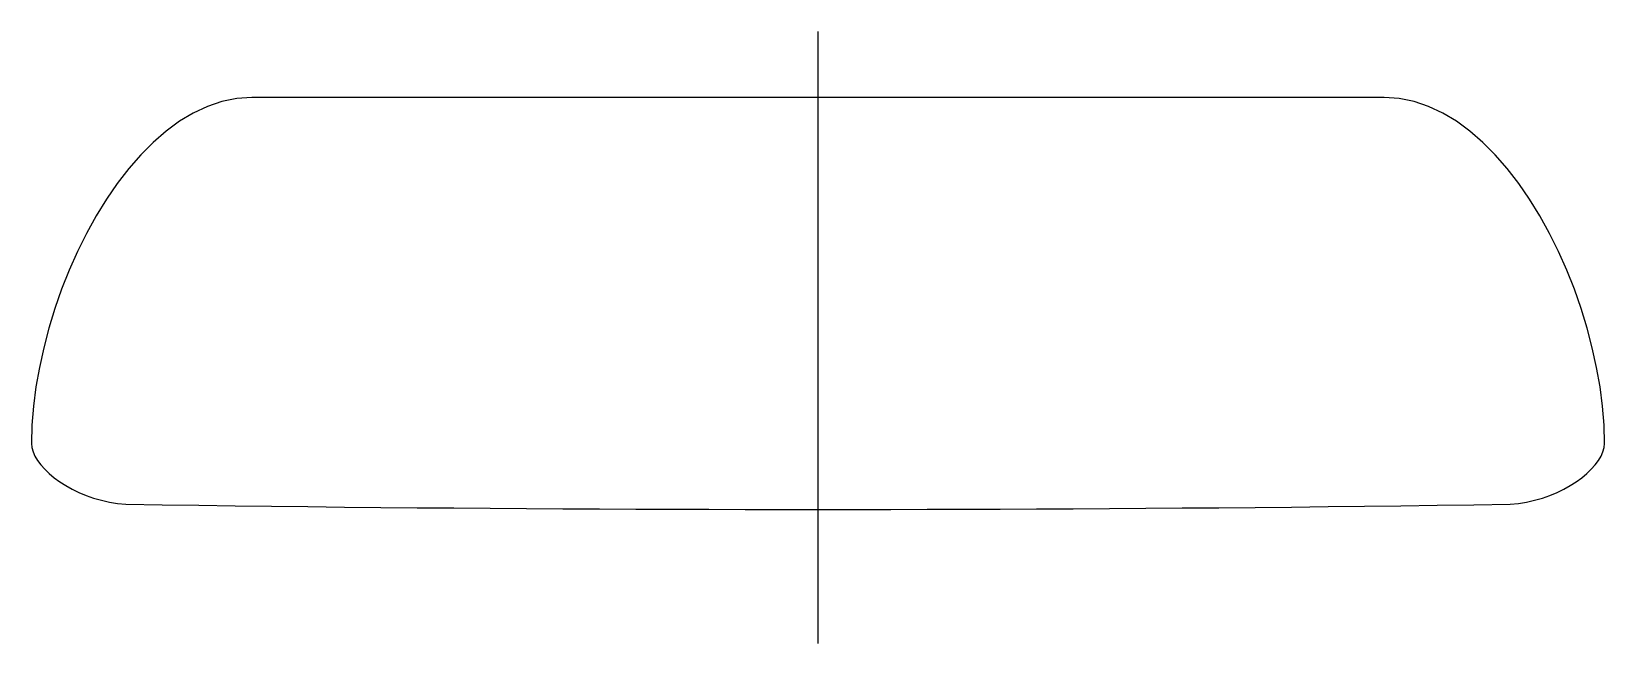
# Model space of a CAD drawing. Header units: metres. Extents: x -238 to 238, y -20 to 165.
import ezdxf

# ---------------------------------------------------------------- set-up
doc = ezdxf.new("R2010")
doc.units = ezdxf.units.M

msp = doc.modelspace()

# ---------------------------------------------------------------- linework, layer by layer
at = {"layer": 'CUT'}
for p, q in [((-180.6047, 144.183), (-184.9863, 142.7065)), ((-176.1334, 145.0936), (-180.6047, 144.183)), ((-171.5824, 145.4046), (-176.1334, 145.0936)), ((-163.0033, 145.4046), (-171.5824, 145.4046)), ((-154.4241, 145.4046), (-163.0033, 145.4046)), ((-145.845, 145.4046), (-154.4241, 145.4046)), ((-137.2659, 145.4046), (-145.845, 145.4046)), ((-128.6868, 145.4046), (-137.2659, 145.4046)), ((-120.1077, 145.4046), (-128.6868, 145.4046)), ((-111.5285, 145.4046), (-120.1077, 145.4046)), ((-102.9494, 145.4046), (-111.5285, 145.4046)), ((-94.3703, 145.4046), (-102.9494, 145.4046)), ((-85.7912, 145.4046), (-94.3703, 145.4046)), ((-77.2121, 145.4046), (-85.7912, 145.4046)), ((-68.633, 145.4046), (-77.2121, 145.4046)), ((-60.0538, 145.4046), (-68.633, 145.4046)), ((-51.4747, 145.4046), (-60.0538, 145.4046)), ((-42.8956, 145.4046), (-51.4747, 145.4046)), ((-34.3165, 145.4046), (-42.8956, 145.4046)), ((-25.7374, 145.4046), (-34.3165, 145.4046)), ((-17.1582, 145.4046), (-25.7374, 145.4046)), ((-8.5791, 145.4046), (-17.1582, 145.4046)), ((0, 145.4046), (-8.5791, 145.4046)), ((8.5791, 145.4046), (0, 145.4046)), ((0, 145.4046), (0, 145.4046)), ((17.1582, 145.4046), (8.5791, 145.4046)), ((25.7374, 145.4046), (17.1582, 145.4046)), ((34.3165, 145.4046), (25.7374, 145.4046)), ((42.8956, 145.4046), (34.3165, 145.4046)), ((51.4747, 145.4046), (42.8956, 145.4046)), ((60.0538, 145.4046), (51.4747, 145.4046)), ((68.633, 145.4046), (60.0538, 145.4046)), ((77.2121, 145.4046), (68.633, 145.4046)), ((85.7912, 145.4046), (77.2121, 145.4046)), ((94.3703, 145.4046), (85.7912, 145.4046)), ((102.9494, 145.4046), (94.3703, 145.4046)), ((111.5285, 145.4046), (102.9494, 145.4046)), ((120.1077, 145.4046), (111.5285, 145.4046)), ((128.6868, 145.4046), (120.1077, 145.4046)), ((137.2659, 145.4046), (128.6868, 145.4046)), ((145.845, 145.4046), (137.2659, 145.4046)), ((154.4241, 145.4046), (145.845, 145.4046)), ((163.0033, 145.4046), (154.4241, 145.4046)), ((171.5824, 145.4046), (163.0033, 145.4046)), ((176.1334, 145.0936), (171.5824, 145.4046)), ((180.6047, 144.183), (176.1334, 145.0936)), ((184.9863, 142.7065), (180.6047, 144.183)), ((-189.268, 140.6978), (-193.4396, 138.1905)), ((-184.9863, 142.7065), (-189.268, 140.6978)), ((189.268, 140.6978), (184.9863, 142.7065)), ((193.4396, 138.1905), (189.268, 140.6978)), ((-197.491, 135.2183), (-201.4121, 131.8148)), ((-193.4396, 138.1905), (-197.491, 135.2183)), ((197.491, 135.2183), (193.4396, 138.1905)), ((201.4121, 131.8148), (197.491, 135.2183)), ((-201.4121, 131.8148), (-205.1928, 128.0137)), ((205.1928, 128.0137), (201.4121, 131.8148)), ((-205.1928, 128.0137), (-208.8228, 123.8487)), ((208.8228, 123.8487), (205.1928, 128.0137)), ((-212.2921, 119.3535), (-215.5905, 114.5616)), ((-208.8228, 123.8487), (-212.2921, 119.3535)), ((212.2921, 119.3535), (208.8228, 123.8487)), ((215.5905, 114.5616), (212.2921, 119.3535)), ((-215.5905, 114.5616), (-218.708, 109.5068)), ((218.708, 109.5068), (215.5905, 114.5616)), ((-218.708, 109.5068), (-221.6342, 104.2227)), ((221.6342, 104.2227), (218.708, 109.5068)), ((-221.6342, 104.2227), (-224.3592, 98.7431)), ((224.3592, 98.7431), (221.6342, 104.2227)), ((-224.3592, 98.7431), (-226.8728, 93.1014)), ((226.8728, 93.1014), (224.3592, 98.7431)), ((-226.8728, 93.1014), (-229.1649, 87.3315)), ((229.1649, 87.3315), (226.8728, 93.1014)), ((-229.1649, 87.3315), (-231.2252, 81.467)), ((231.2252, 81.467), (229.1649, 87.3315)), ((-231.2252, 81.467), (-233.0437, 75.5415)), ((233.0437, 75.5415), (231.2252, 81.467)), ((-233.0437, 75.5415), (-234.6103, 69.5887)), ((234.6103, 69.5887), (233.0437, 75.5415)), ((-234.6103, 69.5887), (-235.9147, 63.6423)), ((235.9147, 63.6423), (234.6103, 69.5887)), ((-235.9147, 63.6423), (-236.947, 57.7359)), ((236.947, 57.7359), (235.9147, 63.6423)), ((-236.947, 57.7359), (-237.6968, 51.9032)), ((237.6968, 51.9032), (236.947, 57.7359)), ((-237.6968, 51.9032), (-238.1542, 46.1779)), ((238.1542, 46.1779), (237.6968, 51.9032)), ((-238.1542, 46.1779), (-238.3089, 40.5936)), ((238.3089, 40.5936), (238.1542, 46.1779)), ((-238.3089, 40.5936), (-238.1874, 39.3433)), ((-238.1874, 39.3433), (-237.8309, 38.0558)), ((237.8309, 38.0558), (238.1874, 39.3433)), ((238.1874, 39.3433), (238.3089, 40.5936)), ((-237.8309, 38.0558), (-237.2511, 36.7431)), ((-237.2511, 36.7431), (-236.4596, 35.4172)), ((-236.4596, 35.4172), (-235.4682, 34.0901)), ((-235.4682, 34.0901), (-234.2885, 32.7736)), ((234.2885, 32.7736), (235.4682, 34.0901)), ((235.4682, 34.0901), (236.4596, 35.4172)), ((236.4596, 35.4172), (237.2511, 36.7431)), ((237.2511, 36.7431), (237.8309, 38.0558)), ((-234.2885, 32.7736), (-232.9323, 31.48)), ((-232.9323, 31.48), (-231.4113, 30.221)), ((-231.4113, 30.221), (-229.7372, 29.0087)), ((-229.7372, 29.0087), (-227.9216, 27.8552)), ((227.9216, 27.8552), (229.7372, 29.0087)), ((229.7372, 29.0087), (231.4113, 30.221)), ((231.4113, 30.221), (232.9323, 31.48)), ((232.9323, 31.48), (234.2885, 32.7736)), ((-227.9216, 27.8552), (-225.9764, 26.7723)), ((-225.9764, 26.7723), (-223.9132, 25.7721)), ((-223.9132, 25.7721), (-221.7437, 24.8666)), ((-221.7437, 24.8666), (-219.4797, 24.0677)), ((-219.4797, 24.0677), (-217.1327, 23.3875)), ((217.1327, 23.3875), (219.4797, 24.0677)), ((219.4797, 24.0677), (221.7437, 24.8666)), ((221.7437, 24.8666), (223.9132, 25.7721)), ((223.9132, 25.7721), (225.9764, 26.7723)), ((225.9764, 26.7723), (227.9216, 27.8552)), ((-217.1327, 23.3875), (-214.7146, 22.8378)), ((-214.7146, 22.8378), (-212.2371, 22.4308)), ((-212.2371, 22.4308), (-209.7118, 22.1784)), ((-209.7118, 22.1784), (-198.6743, 22.0197)), ((-198.6743, 22.0197), (-187.6369, 21.8695)), ((-187.6369, 21.8695), (-176.5994, 21.7279)), ((-176.5994, 21.7279), (-165.5619, 21.5949)), ((-165.5619, 21.5949), (-154.5245, 21.4705)), ((-154.5245, 21.4705), (-143.487, 21.3547)), ((-143.487, 21.3547), (-132.4496, 21.2474)), ((-132.4496, 21.2474), (-121.4121, 21.1487)), ((-121.4121, 21.1487), (-110.3746, 21.0586)), ((-110.3746, 21.0586), (-99.3372, 20.9771)), ((-99.3372, 20.9771), (-88.2997, 20.9042)), ((-88.2997, 20.9042), (-77.2622, 20.8398)), ((-77.2622, 20.8398), (-66.2248, 20.7841)), ((-66.2248, 20.7841), (-55.1873, 20.7369)), ((-55.1873, 20.7369), (-44.1499, 20.6983)), ((-44.1499, 20.6983), (-33.1124, 20.6682)), ((-33.1124, 20.6682), (-22.0749, 20.6468)), ((-22.0749, 20.6468), (-11.0375, 20.6339)), ((-11.0375, 20.6339), (0, 20.6296)), ((0, 20.6296), (11.0375, 20.6339)), ((0, 20.6296), (0, 20.6296)), ((11.0375, 20.6339), (22.0749, 20.6468)), ((22.0749, 20.6468), (33.1124, 20.6682)), ((33.1124, 20.6682), (44.1499, 20.6983)), ((44.1499, 20.6983), (55.1873, 20.7369)), ((55.1873, 20.7369), (66.2248, 20.7841)), ((66.2248, 20.7841), (77.2622, 20.8398)), ((77.2622, 20.8398), (88.2997, 20.9042)), ((88.2997, 20.9042), (99.3372, 20.9771)), ((99.3372, 20.9771), (110.3746, 21.0586)), ((110.3746, 21.0586), (121.4121, 21.1487)), ((121.4121, 21.1487), (132.4496, 21.2474)), ((132.4496, 21.2474), (143.487, 21.3547)), ((143.487, 21.3547), (154.5245, 21.4705)), ((154.5245, 21.4705), (165.5619, 21.5949)), ((165.5619, 21.5949), (176.5994, 21.7279)), ((176.5994, 21.7279), (187.6369, 21.8695)), ((187.6369, 21.8695), (198.6743, 22.0197)), ((198.6743, 22.0197), (209.7118, 22.1784)), ((209.7118, 22.1784), (212.2371, 22.4308)), ((212.2371, 22.4308), (214.7146, 22.8378)), ((214.7146, 22.8378), (217.1327, 23.3875))]:
    msp.add_line(p, q, dxfattribs=at)
at = {"layer": 'REG'}
msp.add_line((0, -20), (0, 165.4046), dxfattribs=at)

doc.saveas('drawing.dxf')
